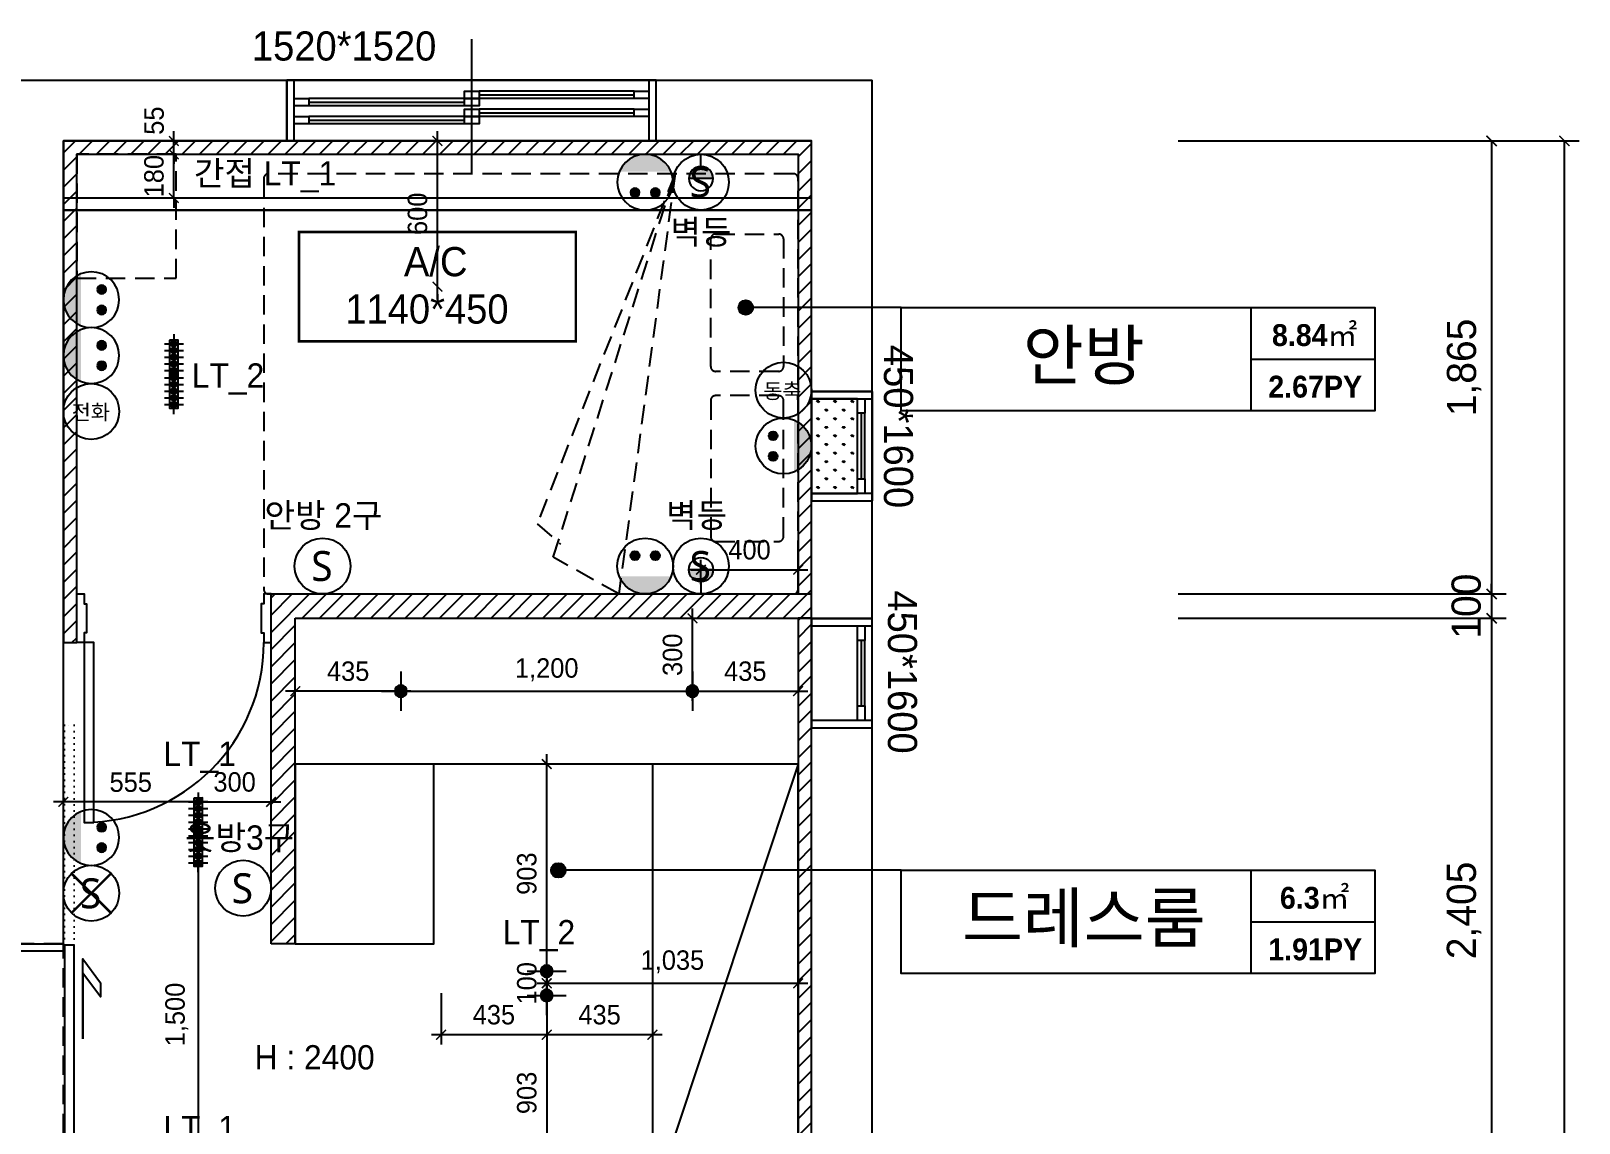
# Model space of a CAD drawing. Header units: inches. Extents: x 45519 to 207552, y -100391 to 47052.
# Drawn here: x 182705 to 189078, y 28313 to 32808 of the extents above; entities that cross this region are included whole.
import ezdxf
from ezdxf.enums import TextEntityAlignment as Align

# ---------------------------------------------------------------- set-up
doc = ezdxf.new("R2010")
doc.units = ezdxf.units.IN
doc.header["$LTSCALE"] = 100
doc.header["$MEASUREMENT"] = 0
doc.header["$PDSIZE"] = 700.071425
for name, pattern in [('DH-HID2', [1.2, 0.8, -0.4]), ('DOT', [0.25, 0, -0.25]), ('HID', [2.3, 1.5, -0.8]), ('HID2', [1, 0.5, -0.5])]:
    doc.linetypes.add(name, pattern=pattern)
for name, color, linetype in [('0-ELC TEXT', 7, 'Continuous'), ('03-TEXT', 3, 'Continuous'), ('03-WAL NEW', 3, 'Continuous'), ('07-DIM', 1, 'Continuous'), ('07-DIM WAL', 5, 'Continuous'), ('2-con', 2, 'Continuous'), ('3.기호.계단선', 30, 'Continuous'), ('4-win', 4, 'Continuous'), ('CEIL-DOOR', 6, 'Continuous'), ('CEIL-LIGHT', 7, 'Continuous'), ('CO-BATH', 6, 'Continuous'), ('CO-DO-FR', 7, 'Continuous'), ('CO-DOOR', 8, 'Continuous'), ('FU-FURM', 251, 'DH-HID2'), ('RC-LIGHT', 7, 'Continuous'), ('도면층4', 4, 'Continuous'), ('도면층5', 5, 'Continuous'), ('설비', 140, 'Continuous')]:
    doc.layers.add(name, color=color, linetype=linetype)
doc.styles.add('HY 울릉도 L', font='')
doc.styles.add('넥슨고딕', font='NEXONLv1GothicBold.ttf')
doc.styles.add('마감재', font='stylu.ttf')
doc.styles.add('코레일둥고', font='Korail_Round_Gothic_Medium.ttf')
doc.styles.get('HY 울릉도 L').set_extended_font_data('HY울릉도L')
doc.dimstyles.new('40', dxfattribs={"dimscale": 40, "dimtxt": 2, "dimasz": 1, "dimexe": 1, "dimexo": 1, "dimgap": 1, "dimtad": 1, "dimdec": 0, "dimrnd": 0.05, "dimdsep": 46, "dimlunit": 6, "dimtxsty": 'HY 울릉도 L', "dimblk": 'ARCHTICK', "dimcen": 2.5, "dimdle": 1, "dimclrd": 133, "dimclre": 133, "dimclrt": 30, "dimadec": 0, "dimazin": 0, "dimtfac": 1, "dimtdec": 0, "dimtix": 1, "dimtmove": 2, "dimatfit": 3, "dimldrblk": 'ARCHTICK', "dimfxl": 0, "dimlwd": -1, "dimlwe": -1, "dimarcsym": 0})
doc.dimstyles.new('벽치수 Copy of DIM-50', dxfattribs={"dimscale": 60, "dimtxt": 2, "dimasz": 0.7, "dimexe": 1, "dimexo": 1, "dimgap": 0.7, "dimtad": 1, "dimdec": 0, "dimzin": 1, "dimdsep": 46, "dimlunit": 6, "dimtxsty": '마감재', "dimblk": 'ARCHTICK', "dimcen": -0.09, "dimclrd": 1, "dimclre": 1, "dimclrt": 3, "dimadec": 0, "dimazin": 0, "dimtfac": 1, "dimtdec": 0, "dimtix": 1, "dimtmove": 2, "dimatfit": 0, "dimldrblk": 'ARCHTICK', "dimfxl": 0, "dimtolj": 1, "dimtzin": 0, "dimarcsym": 0})
pattern_1 = [(45, (69203.706, 3807.85), (-35.355339, 35.355339), [])]

# ---------------------------------------------------------------- blocks, each defined once
blk = doc.blocks.new('_ArchTick')
at = {"color": 0, "linetype": 'ByBlock', "const_width": 0.15}
blk.add_lwpolyline([(-0.5, -0.5), (0.5, 0.5)], dxfattribs=at)
blk = doc.blocks.new('*D159')
at = {"layer": '07-DIM', "color": 1, "lineweight": -2}
for p, q in [((187427.9, 32355.8), (189077.9, 32355.8)), ((189017.9, 23638.8), (189017.9, 32355.8)), ((187427.9, 23638.8), (189077.9, 23638.8))]:
    blk.add_line(p, q, dxfattribs=at)
at = {"layer": 'Defpoints', "color": 0}
for p in [(187367.9, 32355.8), (189017.9, 32355.8), (187367.9, 23638.8)]:
    blk.add_point(p, dxfattribs=at)
at = {"layer": '07-DIM', "color": 1, "lineweight": -2, "xscale": 42, "yscale": 42, "zscale": 42}
for p, rotation in [((189017.9, 32355.8), 90), ((189017.9, 23638.8), 270)]:
    blk.add_blockref('_ArchTick', p, dxfattribs=dict(at, rotation=rotation))
at = {"layer": '07-DIM', "color": 3, "insert": (188905.1, 27997.3), "char_height": 120, "attachment_point": 5, "rotation": 90, "style": '마감재'}
blk.add_mtext('\\A1;8,717', dxfattribs=at)
blk = doc.blocks.new('*D160')
at = {"layer": '07-DIM', "color": 1, "lineweight": -2}
for p, q in [((187427.9, 30390.8), (188777.9, 30390.8)), ((188717.9, 30390.8), (188717.9, 27985.8)), ((187427.9, 27985.8), (188777.9, 27985.8))]:
    blk.add_line(p, q, dxfattribs=at)
at = {"layer": 'Defpoints', "color": 0}
for p in [(187367.9, 30390.8), (187367.9, 27985.8), (188717.9, 27985.8)]:
    blk.add_point(p, dxfattribs=at)
at = {"layer": '07-DIM', "color": 1, "lineweight": -2, "xscale": 42, "yscale": 42, "zscale": 42}
for p, rotation in [((188717.9, 30390.8), 90), ((188717.9, 27985.8), 270)]:
    blk.add_blockref('_ArchTick', p, dxfattribs=dict(at, rotation=rotation))
at = {"layer": '07-DIM', "color": 3, "insert": (188604.7, 29188.3), "char_height": 120, "attachment_point": 5, "rotation": 90, "style": '마감재'}
blk.add_mtext('\\A1;2,405', dxfattribs=at)
blk = doc.blocks.new('*D171')
at = {"layer": '07-DIM', "color": 1, "lineweight": -2}
for p, q in [((187427.9, 32355.8), (188777.9, 32355.8)), ((188717.9, 32355.8), (188717.9, 30490.8)), ((187427.9, 30490.8), (188777.9, 30490.8))]:
    blk.add_line(p, q, dxfattribs=at)
at = {"layer": 'Defpoints', "color": 0}
for p in [(187367.9, 32355.8), (187367.9, 30490.8), (188717.9, 30490.8)]:
    blk.add_point(p, dxfattribs=at)
at = {"layer": '07-DIM', "color": 1, "lineweight": -2, "xscale": 42, "yscale": 42, "zscale": 42}
for p, rotation in [((188717.9, 32355.8), 90), ((188717.9, 30490.8), 270)]:
    blk.add_blockref('_ArchTick', p, dxfattribs=dict(at, rotation=rotation))
at = {"layer": '07-DIM', "color": 3, "insert": (188605.1, 31423.3), "char_height": 120, "attachment_point": 5, "rotation": 90, "style": '마감재'}
blk.add_mtext('\\A1;1,865', dxfattribs=at)
blk = doc.blocks.new('*D172')
at = {"layer": '07-DIM', "color": 1, "lineweight": -2}
for p, q in [((188717.9, 30490.8), (188717.9, 30532.8)), ((187427.9, 30490.8), (188777.9, 30490.8)), ((188717.9, 30490.8), (188717.9, 30390.8)), ((187427.9, 30390.8), (188777.9, 30390.8)), ((188717.9, 30390.8), (188717.9, 30348.8))]:
    blk.add_line(p, q, dxfattribs=at)
at = {"layer": 'Defpoints', "color": 0}
for p in [(187367.9, 30490.8), (187367.9, 30390.8), (188717.9, 30390.8)]:
    blk.add_point(p, dxfattribs=at)
at = {"layer": '07-DIM', "color": 1, "lineweight": -2, "xscale": 42, "yscale": 42, "zscale": 42}
for p, rotation in [((188717.9, 30490.8), 270), ((188717.9, 30390.8), 90)]:
    blk.add_blockref('_ArchTick', p, dxfattribs=dict(at, rotation=rotation))
at = {"layer": '07-DIM', "color": 3, "insert": (188613.8, 30440.8), "char_height": 120, "attachment_point": 5, "rotation": 90, "style": '마감재'}
blk.add_mtext('\\A1;100', dxfattribs=at)
blk = doc.blocks.new('*D176')
at = {"layer": '07-DIM WAL', "color": 133}
blk.add_line((184377.9, 31715.8), (184377.9, 32395.8), dxfattribs=at)
at = {"layer": 'Defpoints', "color": 0}
for p in [(184377.9, 32355.8), (184377.9, 32355.8), (184377.9, 31755.8)]:
    blk.add_point(p, dxfattribs=at)
at = {"layer": '07-DIM WAL', "color": 133, "xscale": 40, "yscale": 40, "zscale": 40}
for p, rotation in [((184377.9, 32355.8), 90), ((184377.9, 31755.8), 270)]:
    blk.add_blockref('_ArchTick', p, dxfattribs=dict(at, rotation=rotation))
at = {"layer": '07-DIM WAL', "color": 30, "insert": (184296.2, 32055.8), "char_height": 80, "attachment_point": 5, "rotation": 90, "style": 'HY 울릉도 L'}
blk.add_mtext('600', dxfattribs=at)
blk = doc.blocks.new('1')
at = {"linetype": 'Continuous'}
h = blk.add_hatch(color=4, dxfattribs=at)
h.dxf.hatch_style = 1
edge = h.paths.add_edge_path()
edge.add_arc((11539653, -14273504), 37.5, 0, 360)
at = {"color": 1, "linetype": 'Continuous'}
for p, q in [((11539653, -14273637), (11539653, -14273370)), ((11539520, -14273504), (11539787, -14273504))]:
    blk.add_line(p, q, dxfattribs=at)
at = {"color": 4, "linetype": 'Continuous'}
for radius in [41.5, 37.5]:
    blk.add_circle((11539653, -14273504), radius, dxfattribs=at)
blk = doc.blocks.new("5RN'")
at = {"layer": 'RC-LIGHT'}
blk.add_lwpolyline([(188137.5, 27400.3), (188277.5, 27400.3), (188277.5, 27435.3), (188137.5, 27435.3)], close=True, dxfattribs=at)
at = {"layer": 'RC-LIGHT', "yscale": 0.2948704765105351, "zscale": 0.2948704765105351}
for p, xscale in [((-3214550.6, 4236252.7), 0.2948704765105351), ((-3214523.1, 4236252.7), 0.2948704765105351), ((3590910.6, 4236252.7), -0.2948704765105351), ((3590938.1, 4236252.7), -0.2948704765105351), ((3590965.5, 4236252.7), -0.2948704765105351)]:
    blk.add_blockref('1', p, dxfattribs=dict(at, xscale=xscale))
blk = doc.blocks.new('BRACKET')
at = {"layer": 'CEIL-LIGHT'}
blk.add_hatch(color=256, dxfattribs=at).paths.add_polyline_path([(-200, -100, 0.414214), (-100, 0, 0.414214), (-200, 100)])
for p, q in [((-200, 100), (-200, -100)), ((-100, 0), (0, 0)), ((0, -100), (0, 100))]:
    blk.add_line(p, q, dxfattribs=at)
blk.add_circle((-200, 0), 100, dxfattribs=at)
blk = doc.blocks.new('A$C0A436DC7')
at = {"layer": 'CEIL-DOOR', "xscale": -1, "rotation": 180}
blk.add_blockref('BRACKET', (300, 100), dxfattribs=at)
blk = doc.blocks.new('*D199')
at = {"layer": '07-DIM WAL', "color": 133}
for p, q in [((183392.9, 29549.8), (183392.9, 27969.8)), ((183432.9, 29509.8), (183432.9, 29509.8)), ((183432.9, 28009.8), (183432.9, 28009.8))]:
    blk.add_line(p, q, dxfattribs=at)
at = {"layer": 'Defpoints', "color": 0}
for p in [(183392.9, 29509.8), (183392.9, 28009.8), (183392.9, 28009.8)]:
    blk.add_point(p, dxfattribs=at)
at = {"layer": '07-DIM WAL', "color": 133, "xscale": 40, "yscale": 40, "zscale": 40}
for p, rotation in [((183392.9, 29509.8), 90), ((183392.9, 28009.8), 270)]:
    blk.add_blockref('_ArchTick', p, dxfattribs=dict(at, rotation=rotation))
at = {"layer": '07-DIM WAL', "color": 30, "insert": (183305, 28759.8), "char_height": 80, "attachment_point": 5, "rotation": 90, "style": 'HY 울릉도 L'}
blk.add_mtext('1,500', dxfattribs=at)
blk = doc.blocks.new('*D200')
at = {"layer": '07-DIM WAL', "color": 133}
for p, q in [((183292.9, 32300.8), (183292.9, 32340.8)), ((183292.9, 32120.8), (183292.9, 32300.8)), ((183332.9, 32300.8), (183332.9, 32300.8)), ((183292.9, 32120.8), (183292.9, 32080.8)), ((183332.9, 32120.8), (183332.9, 32120.8))]:
    blk.add_line(p, q, dxfattribs=at)
at = {"layer": 'Defpoints', "color": 0}
for p in [(183292.9, 32300.8), (183292.9, 32300.8), (183292.9, 32120.8)]:
    blk.add_point(p, dxfattribs=at)
at = {"layer": '07-DIM WAL', "color": 133, "xscale": 40, "yscale": 40, "zscale": 40}
for p, rotation in [((183292.9, 32300.8), 270), ((183292.9, 32120.8), 90)]:
    blk.add_blockref('_ArchTick', p, dxfattribs=dict(at, rotation=rotation))
at = {"layer": '07-DIM WAL', "color": 30, "insert": (183211.2, 32210.8), "char_height": 80, "attachment_point": 5, "rotation": 90, "style": 'HY 울릉도 L'}
blk.add_mtext('180', dxfattribs=at)
blk = doc.blocks.new('*D201')
at = {"layer": '07-DIM WAL', "color": 133}
for p, q in [((183292.9, 32355.8), (183292.9, 32395.8)), ((183257.9, 32355.8), (183252.9, 32355.8)), ((183292.9, 32300.8), (183292.9, 32355.8)), ((183292.9, 32300.8), (183292.9, 32260.8)), ((183332.9, 32300.8), (183332.9, 32300.8))]:
    blk.add_line(p, q, dxfattribs=at)
at = {"layer": 'Defpoints', "color": 0}
for p in [(183292.9, 32355.8), (183297.9, 32355.8), (183292.9, 32300.8)]:
    blk.add_point(p, dxfattribs=at)
at = {"layer": '07-DIM WAL', "color": 133, "xscale": 40, "yscale": 40, "zscale": 40}
for p, rotation in [((183292.9, 32355.8), 270), ((183292.9, 32300.8), 90)]:
    blk.add_blockref('_ArchTick', p, dxfattribs=dict(at, rotation=rotation))
at = {"layer": '07-DIM WAL', "color": 30, "insert": (183212, 32439.2), "char_height": 80, "attachment_point": 5, "rotation": 90, "style": 'HY 울릉도 L'}
blk.add_mtext('55', dxfattribs=at)
blk = doc.blocks.new('*D202')
at = {"layer": '07-DIM WAL', "color": 133}
blk.add_line((184187.9, 30090.8), (185467.9, 30090.8), dxfattribs=at)
at = {"layer": 'Defpoints', "color": 0}
for p in [(184227.9, 30090.8), (185427.9, 30090.8), (185427.9, 30090.8)]:
    blk.add_point(p, dxfattribs=at)
at = {"layer": '07-DIM WAL', "color": 133, "xscale": 40, "yscale": 40, "zscale": 40, "rotation": 180}
blk.add_blockref('_ArchTick', (184227.9, 30090.8), dxfattribs=at)
at = {"layer": '07-DIM WAL', "color": 133, "xscale": 40, "yscale": 40, "zscale": 40}
blk.add_blockref('_ArchTick', (185427.9, 30090.8), dxfattribs=at)
at = {"layer": '07-DIM WAL', "color": 30, "insert": (184827.9, 30178.8), "char_height": 80, "attachment_point": 5, "style": 'HY 울릉도 L'}
blk.add_mtext('1,200', dxfattribs=at)
blk = doc.blocks.new('*D203')
at = {"layer": '07-DIM WAL', "color": 133}
for p, q in [((185387.9, 30090.8), (185902.9, 30090.8)), ((185427.9, 30130.8), (185427.9, 30130.8)), ((185862.9, 30130.8), (185862.9, 30130.8))]:
    blk.add_line(p, q, dxfattribs=at)
at = {"layer": 'Defpoints', "color": 0}
for p in [(185427.9, 30090.8), (185862.9, 30090.8), (185862.9, 30090.8)]:
    blk.add_point(p, dxfattribs=at)
at = {"layer": '07-DIM WAL', "color": 133, "xscale": 40, "yscale": 40, "zscale": 40, "rotation": 180}
blk.add_blockref('_ArchTick', (185427.9, 30090.8), dxfattribs=at)
at = {"layer": '07-DIM WAL', "color": 133, "xscale": 40, "yscale": 40, "zscale": 40}
blk.add_blockref('_ArchTick', (185862.9, 30090.8), dxfattribs=at)
at = {"layer": '07-DIM WAL', "color": 30, "insert": (185645.4, 30172.6), "char_height": 80, "attachment_point": 5, "style": 'HY 울릉도 L'}
blk.add_mtext('435', dxfattribs=at)
blk = doc.blocks.new('*D204')
at = {"layer": '07-DIM WAL', "color": 133}
for p, q in [((185427.9, 30050.8), (185427.9, 30430.8)), ((185467.9, 30390.8), (185467.9, 30390.8)), ((185467.9, 30090.8), (185467.9, 30090.8))]:
    blk.add_line(p, q, dxfattribs=at)
at = {"layer": 'Defpoints', "color": 0}
for p in [(185427.9, 30390.8), (185427.9, 30390.8), (185427.9, 30090.8)]:
    blk.add_point(p, dxfattribs=at)
at = {"layer": '07-DIM WAL', "color": 133, "xscale": 40, "yscale": 40, "zscale": 40}
for p, rotation in [((185427.9, 30390.8), 90), ((185427.9, 30090.8), 270)]:
    blk.add_blockref('_ArchTick', p, dxfattribs=dict(at, rotation=rotation))
at = {"layer": '07-DIM WAL', "color": 30, "insert": (185346.1, 30240.8), "char_height": 80, "attachment_point": 5, "rotation": 90, "style": 'HY 울릉도 L'}
blk.add_mtext('300', dxfattribs=at)
blk = doc.blocks.new('*D205')
at = {"layer": '07-DIM WAL', "color": 133}
blk.add_line((184267.9, 30090.8), (183752.9, 30090.8), dxfattribs=at)
at = {"layer": 'Defpoints', "color": 0}
for p in [(183792.9, 30090.8), (183792.9, 30090.8), (184227.9, 30090.8)]:
    blk.add_point(p, dxfattribs=at)
at = {"layer": '07-DIM WAL', "color": 133, "xscale": 40, "yscale": 40, "zscale": 40, "rotation": 180}
blk.add_blockref('_ArchTick', (183792.9, 30090.8), dxfattribs=at)
at = {"layer": '07-DIM WAL', "color": 133, "xscale": 40, "yscale": 40, "zscale": 40}
blk.add_blockref('_ArchTick', (184227.9, 30090.8), dxfattribs=at)
at = {"layer": '07-DIM WAL', "color": 30, "insert": (184010.4, 30172.6), "char_height": 80, "attachment_point": 5, "style": 'HY 울릉도 L'}
blk.add_mtext('435', dxfattribs=at)
blk = doc.blocks.new('*D206')
at = {"layer": '07-DIM WAL', "color": 133}
for p, q in [((184787.9, 28938.3), (184787.9, 28938.3)), ((184827.9, 28938.3), (184827.9, 28978.3)), ((184827.9, 28938.3), (184827.9, 28838.3)), ((184787.9, 28838.3), (184787.9, 28838.3)), ((184827.9, 28838.3), (184827.9, 28798.3))]:
    blk.add_line(p, q, dxfattribs=at)
at = {"layer": 'Defpoints', "color": 0}
for p in [(184827.9, 28938.3), (184827.9, 28838.3), (184827.9, 28838.3)]:
    blk.add_point(p, dxfattribs=at)
at = {"layer": '07-DIM WAL', "color": 133, "xscale": 40, "yscale": 40, "zscale": 40}
for p, rotation in [((184827.9, 28938.3), 270), ((184827.9, 28838.3), 90)]:
    blk.add_blockref('_ArchTick', p, dxfattribs=dict(at, rotation=rotation))
at = {"layer": '07-DIM WAL', "color": 30, "insert": (184746.2, 28888.3), "char_height": 80, "attachment_point": 5, "rotation": 90, "style": 'HY 울릉도 L'}
blk.add_mtext('100', dxfattribs=at)
blk = doc.blocks.new('*D207')
at = {"layer": '07-DIM WAL', "color": 133}
for p, q in [((184787.9, 28888.3), (185902.9, 28888.3)), ((184827.9, 28928.3), (184827.9, 28928.3))]:
    blk.add_line(p, q, dxfattribs=at)
at = {"layer": 'Defpoints', "color": 0}
for p in [(184827.9, 28888.3), (185862.9, 28888.3), (185862.9, 28888.3)]:
    blk.add_point(p, dxfattribs=at)
at = {"layer": '07-DIM WAL', "color": 133, "xscale": 40, "yscale": 40, "zscale": 40, "rotation": 180}
blk.add_blockref('_ArchTick', (184827.9, 28888.3), dxfattribs=at)
at = {"layer": '07-DIM WAL', "color": 133, "xscale": 40, "yscale": 40, "zscale": 40}
blk.add_blockref('_ArchTick', (185862.9, 28888.3), dxfattribs=at)
at = {"layer": '07-DIM WAL', "color": 30, "insert": (185345.4, 28976.3), "char_height": 80, "attachment_point": 5, "style": 'HY 울릉도 L'}
blk.add_mtext('1,035', dxfattribs=at)
blk = doc.blocks.new('*D208')
at = {"layer": '07-DIM WAL', "color": 133}
for p, q in [((184827.9, 28848.3), (184827.9, 28636.7)), ((185262.9, 28848.3), (185262.9, 28636.7)), ((185302.9, 28676.7), (184787.9, 28676.7))]:
    blk.add_line(p, q, dxfattribs=at)
at = {"layer": 'Defpoints', "color": 0}
for p in [(184827.9, 28888.3), (185262.9, 28888.3), (184827.9, 28676.7)]:
    blk.add_point(p, dxfattribs=at)
at = {"layer": '07-DIM WAL', "color": 133, "xscale": 40, "yscale": 40, "zscale": 40, "rotation": 180}
blk.add_blockref('_ArchTick', (184827.9, 28676.7), dxfattribs=at)
at = {"layer": '07-DIM WAL', "color": 133, "xscale": 40, "yscale": 40, "zscale": 40}
blk.add_blockref('_ArchTick', (185262.9, 28676.7), dxfattribs=at)
at = {"layer": '07-DIM WAL', "color": 30, "insert": (185045.4, 28758.5), "char_height": 80, "attachment_point": 5, "style": 'HY 울릉도 L'}
blk.add_mtext('435', dxfattribs=at)
blk = doc.blocks.new('*D209')
at = {"layer": '07-DIM WAL', "color": 133}
for p, q in [((184827.9, 28928.3), (184827.9, 27945.8)), ((184867.9, 28888.3), (184867.9, 28888.3)), ((184867.9, 27985.8), (184867.9, 27985.8))]:
    blk.add_line(p, q, dxfattribs=at)
at = {"layer": 'Defpoints', "color": 0}
for p in [(184827.9, 28888.3), (184827.9, 27985.8), (184827.9, 27985.8)]:
    blk.add_point(p, dxfattribs=at)
at = {"layer": '07-DIM WAL', "color": 133, "xscale": 40, "yscale": 40, "zscale": 40}
for p, rotation in [((184827.9, 28888.3), 90), ((184827.9, 27985.8), 270)]:
    blk.add_blockref('_ArchTick', p, dxfattribs=dict(at, rotation=rotation))
at = {"layer": '07-DIM WAL', "color": 30, "insert": (184746.1, 28437.1), "char_height": 80, "attachment_point": 5, "rotation": 90, "style": 'HY 울릉도 L'}
blk.add_mtext('903', dxfattribs=at)
blk = doc.blocks.new('*D210')
at = {"layer": '07-DIM WAL', "color": 133}
for p, q in [((184827.9, 28848.3), (184827.9, 29830.8)), ((184867.9, 29790.8), (184867.9, 29790.8)), ((184867.9, 28888.3), (184867.9, 28888.3))]:
    blk.add_line(p, q, dxfattribs=at)
at = {"layer": 'Defpoints', "color": 0}
for p in [(184827.9, 29790.8), (184827.9, 29790.8), (184827.9, 28888.3)]:
    blk.add_point(p, dxfattribs=at)
at = {"layer": '07-DIM WAL', "color": 133, "xscale": 40, "yscale": 40, "zscale": 40}
for p, rotation in [((184827.9, 29790.8), 90), ((184827.9, 28888.3), 270)]:
    blk.add_blockref('_ArchTick', p, dxfattribs=dict(at, rotation=rotation))
at = {"layer": '07-DIM WAL', "color": 30, "insert": (184746.1, 29339.6), "char_height": 80, "attachment_point": 5, "rotation": 90, "style": 'HY 울릉도 L'}
blk.add_mtext('903', dxfattribs=at)
blk = doc.blocks.new('*D211')
at = {"layer": '07-DIM WAL', "color": 133}
for p, q in [((184392.9, 28848.3), (184392.9, 28636.7)), ((184827.9, 28848.3), (184827.9, 28636.7)), ((184867.9, 28676.7), (184352.9, 28676.7))]:
    blk.add_line(p, q, dxfattribs=at)
at = {"layer": 'Defpoints', "color": 0}
for p in [(184392.9, 28888.3), (184827.9, 28888.3), (184392.9, 28676.7)]:
    blk.add_point(p, dxfattribs=at)
at = {"layer": '07-DIM WAL', "color": 133, "xscale": 40, "yscale": 40, "zscale": 40, "rotation": 180}
blk.add_blockref('_ArchTick', (184392.9, 28676.7), dxfattribs=at)
at = {"layer": '07-DIM WAL', "color": 133, "xscale": 40, "yscale": 40, "zscale": 40}
blk.add_blockref('_ArchTick', (184827.9, 28676.7), dxfattribs=at)
at = {"layer": '07-DIM WAL', "color": 30, "insert": (184610.4, 28758.5), "char_height": 80, "attachment_point": 5, "style": 'HY 울릉도 L'}
blk.add_mtext('435', dxfattribs=at)
blk = doc.blocks.new('vudauseh2')
at = {"layer": '2-con'}
for p, q in [((181987.9, 14785.8), (183157.9, 14785.8)), ((183157.9, 14535.8), (183157.9, 14785.8)), ((184677.9, 14535.8), (184677.9, 14785.8)), ((184677.9, 14785.8), (185567.9, 14785.8)), ((185567.9, 13504.8), (185567.9, 14785.8)), ((182237.9, 11230.8), (182237.9, 14535.8)), ((182237.9, 14535.8), (183157.9, 14535.8)), ((184677.9, 14535.8), (185317.9, 14535.8)), ((185317.9, 13504.8), (185317.9, 14535.8)), ((185317.9, 13504.8), (185567.9, 13504.8)), ((185317.9, 9408.8), (185317.9, 13473.8)), ((185567.9, 9158.8), (185567.9, 13473.8)), ((185317.9, 12569.8), (185317.9, 13054.8)), ((185317.9, 13054.8), (185567.9, 13054.8)), ((185567.9, 12569.8), (185567.9, 13054.8)), ((185317.9, 12569.8), (185567.9, 12569.8)), ((185317.9, 12119.8), (185567.9, 12119.8)), ((181987.9, 11230.8), (182237.9, 11230.8))]:
    blk.add_line(p, q, dxfattribs=at)
at = {"layer": '4-win'}
for points in [[(183157.9, 14785.8), (183157.9, 14535.8), (184677.9, 14535.8), (184677.9, 14785.8)], [(183157.9, 14785.8), (183157.9, 14535.8), (183187.9, 14535.8), (183187.9, 14785.8)], [(184647.9, 14785.8), (184647.9, 14535.8), (184677.9, 14535.8), (184677.9, 14785.8)], [(185567.9, 13504.8), (185317.9, 13504.8), (185317.9, 13054.8), (185567.9, 13054.8)], [(185567.9, 13504.8), (185317.9, 13504.8), (185317.9, 13474.8), (185567.9, 13474.8)], [(185567.9, 13084.8), (185317.9, 13084.8), (185317.9, 13054.8), (185567.9, 13054.8)], [(185567.9, 12569.8), (185317.9, 12569.8), (185317.9, 12119.8), (185567.9, 12119.8)], [(185567.9, 12569.8), (185317.9, 12569.8), (185317.9, 12539.8), (185567.9, 12539.8)], [(185567.9, 12149.8), (185317.9, 12149.8), (185317.9, 12119.8), (185567.9, 12119.8)]]:
    blk.add_lwpolyline(points, close=True, dxfattribs=at)
at = {"layer": '도면층4'}
for p, q in [((183917.9, 14955), (183917.9, 14405)), ((183157.9, 14785.8), (184677.9, 14785.8)), ((183949.2, 14725), (184587.9, 14725)), ((183247.9, 14695), (183889.2, 14695)), ((183247.9, 14621.2), (183889.2, 14621.2)), ((183949.2, 14651.2), (184587.9, 14651.2)), ((185567.9, 13504.8), (185567.9, 13054.8)), ((185522.9, 13414.8), (185522.9, 13144.8)), ((185522.9, 12479.8), (185522.9, 12209.8))]:
    blk.add_line(p, q, dxfattribs=at)
for points in [[(183889.2, 14710), (183889.2, 14740), (183949.2, 14740), (183949.2, 14710)], [(184587.9, 14710), (184587.9, 14740), (184647.9, 14740), (184647.9, 14710)], [(183187.9, 14680), (183187.9, 14710), (183247.9, 14710), (183247.9, 14680)], [(183889.2, 14680), (183889.2, 14710), (183949.2, 14710), (183949.2, 14680)], [(183889.2, 14636.2), (183889.2, 14666.2), (183949.2, 14666.2), (183949.2, 14636.2)], [(184587.9, 14636.2), (184587.9, 14666.2), (184647.9, 14666.2), (184647.9, 14636.2)], [(183187.9, 14606.2), (183187.9, 14636.2), (183247.9, 14636.2), (183247.9, 14606.2)], [(183889.2, 14606.2), (183889.2, 14636.2), (183949.2, 14636.2), (183949.2, 14606.2)], [(185507.9, 13474.8), (185537.9, 13474.8), (185537.9, 13414.8), (185507.9, 13414.8)], [(185507.9, 13144.8), (185537.9, 13144.8), (185537.9, 13084.8), (185507.9, 13084.8)], [(185507.9, 12539.8), (185537.9, 12539.8), (185537.9, 12479.8), (185507.9, 12479.8)], [(185507.9, 12209.8), (185537.9, 12209.8), (185537.9, 12149.8), (185507.9, 12149.8)]]:
    blk.add_lwpolyline(points, close=True, dxfattribs=at)
at = {"layer": '도면층5'}
for p, q in [((184587.9, 14740), (183949.2, 14740)), ((183889.2, 14710), (183247.9, 14710)), ((183889.2, 14680), (183247.9, 14680)), ((184587.9, 14710), (183949.2, 14710)), ((184587.9, 14666.2), (183949.2, 14666.2)), ((183889.2, 14636.2), (183247.9, 14636.2)), ((183889.2, 14606.2), (183247.9, 14606.2)), ((184587.9, 14636.2), (183949.2, 14636.2)), ((185507.9, 13144.8), (185507.9, 13414.8)), ((185537.9, 13144.8), (185537.9, 13414.8)), ((185507.9, 12209.8), (185507.9, 12479.8)), ((185537.9, 12209.8), (185537.9, 12479.8))]:
    blk.add_line(p, q, dxfattribs=at)
at = {"layer": '도면층4', "style": '코레일둥고'}
blk.add_text('1520*1520', height=120, dxfattribs=at).set_placement((183014.1, 14866.6))
for p in [(185616.3, 13696.3), (185632.6, 12685.7)]:
    blk.add_text('450*1600', height=120, rotation=270, dxfattribs=at).set_placement(p)
blk = doc.blocks.new('D-002')
at = {"layer": 'CO-DO-FR'}
for points in [[(0, 200), (0, 0), (30, 0), (30, 40), (40, 40), (40, 160), (30, 160), (30, 200), (0, 200)], [(800, 200), (800, 0), (770, 0), (770, 40), (760, 40), (760, 160), (770, 160), (770, 200), (800, 200)]]:
    blk.add_lwpolyline(points, close=True, dxfattribs=at)
at = {"layer": 'CO-DOOR'}
blk.add_lwpolyline([(730, 940), (730, 200), (770, 200), (770, 940)], close=True, dxfattribs=at)
blk.add_arc((770, 200), 740, 90, 180, dxfattribs=at)
blk = doc.blocks.new('CJSWJDEH')
at = {"layer": '03-WAL NEW'}
h = blk.add_hatch(dxfattribs=at)
h.set_pattern_fill('_USER', color=256, scale=50, angle=45, pattern_type=0)
h.set_pattern_definition(pattern_1)
h.paths.add_polyline_path([(210969.9, 34298.7), (210914.9, 34298.7), (208744.9, 34298.7), (208744.9, 32858.7), (208844.9, 32858.7), (208844.9, 34198.7), (210914.9, 34198.7), (210969.9, 34198.7)])
at = {"layer": '3.기호.계단선'}
h = blk.add_hatch(dxfattribs=at)
h.set_pattern_fill('_USER', color=8, scale=50, angle=45, pattern_type=0)
h.set_pattern_definition(pattern_1)
h.paths.add_polyline_path([(210969.9, 34298.7), (210969.9, 36163.7), (207889.9, 36163.7), (207889.9, 34098.7), (207944.9, 34098.7), (207944.9, 36108.7), (210914.9, 36108.7), (210914.9, 34298.7)])
h = blk.add_hatch(dxfattribs=at)
h.set_pattern_fill('_USER', color=8, scale=50, angle=45, pattern_type=0)
h.set_pattern_definition(pattern_1)
h.paths.add_polyline_path([(210969.9, 34198.7), (210914.9, 34198.7), (210914.9, 31091.7), (209394.9, 31091.7), (209394.9, 31036.7), (210969.9, 31036.7)])
at = {"layer": 'CO-BATH'}
h = blk.add_hatch(dxfattribs=at)
h.set_pattern_fill('GRASS', color=8, scale=50)
h.set_pattern_definition([(90, (50851.974, 3807.852), (-35.355339, 35.355339), [9.375, -61.335678]), (45, (50851.974, 3807.85), (-35.355339, 35.355339), [9.375, -40.625]), (135, (50851.974, 3807.85), (-35.355339, -35.355339), [9.375, -40.625])])
h.paths.add_polyline_path([(211159.9, 35102.7), (210969.9, 35102.7), (210969.9, 34712.7), (211159.9, 34712.7)])
at = {"layer": '03-WAL NEW'}
for p, q in [((208744.9, 34298.7), (210969.9, 34298.7)), ((208744.9, 32858.7), (208744.9, 34298.7)), ((208844.9, 34198.7), (210969.9, 34198.7)), ((208844.9, 32858.7), (208844.9, 34198.7)), ((208844.9, 32858.7), (208744.9, 32858.7))]:
    blk.add_line(p, q, dxfattribs=at)
at = {"layer": '3.기호.계단선', "color": 8}
for points in [[(210969.9, 34298.7), (210969.9, 36163.7), (207889.9, 36163.7), (207889.9, 34098.7), (207944.9, 34098.7), (207944.9, 36108.7), (210914.9, 36108.7), (210914.9, 34298.7), (210969.9, 34298.7)], [(210969.9, 34198.7), (210914.9, 34198.7), (210914.9, 31091.7), (209394.9, 31091.7), (209394.9, 31036.7), (210969.9, 31036.7), (210969.9, 34198.7)]]:
    blk.add_lwpolyline(points, dxfattribs=at)
at = {"layer": 'CO-BATH', "color": 8}
blk.add_line((210914.9, 33598.7), (210314.9, 31793.7), dxfattribs=at)
for points in [[(211159.9, 35102.7), (210969.9, 35102.7), (210969.9, 34712.7), (211159.9, 34712.7)], [(210314.9, 31793.7), (210914.9, 31793.7), (210914.9, 33598.7), (210314.9, 33598.7)]]:
    blk.add_lwpolyline(points, close=True, dxfattribs=at)
for points in [[(208844.9, 34198.7), (210914.9, 34198.7), (210914.9, 33598.7), (208844.9, 33598.7), (208844.9, 34198.7)], [(208844.9, 32858.7), (209414.9, 32858.7), (209414.9, 33598.7), (208844.9, 33598.7), (208844.9, 32858.7)]]:
    blk.add_lwpolyline(points, dxfattribs=at)
at = {"layer": 'CO-DO-FR', "color": 8}
blk.add_lwpolyline([(207639.9, 32828.7), (207639.9, 32858.7), (207889.9, 32858.7), (207889.9, 32828.7)], close=True, dxfattribs=at)
at = {"layer": 'CO-DOOR', "color": 8, "linetype": 'DOT'}
blk.add_lwpolyline([(207894.9, 33758.7), (207894.9, 32853.7), (207934.9, 32853.7), (207934.9, 33758.7)], close=True, dxfattribs=at)
at = {"layer": 'CO-DOOR', "color": 8, "linetype": 'DH-HID2'}
blk.add_lwpolyline([(207639.9, 31958.7), (207889.9, 31958.7), (207889.9, 32858.7), (207639.9, 32858.7), (207639.9, 31958.7), (207639.9, 31958.7)], dxfattribs=at)
at = {"layer": 'CO-DOOR', "color": 8}
for points in [[(207934.9, 31963.7), (207934.9, 32853.7), (207894.9, 32853.7), (207894.9, 31963.7)], [(207970.5, 32467.6), (207970.5, 32796.8), (208042.8, 32698.2), (208042.8, 32639.8), (207970.5, 32738.4), (207970.5, 32467.6)]]:
    blk.add_lwpolyline(points, close=True, dxfattribs=at)
at = {"layer": 'FU-FURM', "color": 8}
for p, q in [((210408.4, 36028.7), (209840.9, 34587.7)), ((209906.9, 34449.7), (210408.4, 36028.7)), ((210408.4, 36028.7), (210176.9, 34298.7)), ((209840.9, 34587.7), (209936.9, 34503.7)), ((210176.9, 34298.7), (209906.9, 34449.7))]:
    blk.add_line(p, q, dxfattribs=at)
blk.add_lwpolyline([(207944.9, 36108.7), (207944.9, 35598.7), (208354.9, 35598.7), (208354.9, 36108.7)], close=True, dxfattribs=at)
for points in [[(208714.9, 36008.7), (208714.9, 34318.7, 0.414214), (208734.9, 34298.7), (210894.9, 34298.7, 0.414214), (210914.9, 34318.7), (210914.9, 36008.7, 0.414214), (210894.9, 36028.7), (208734.9, 36028.7, 0.414214)], [(210554.9, 35235.1), (210554.9, 35760.1, -0.414214), (210574.9, 35780.1), (210834.9, 35780.1, -0.414214), (210854.9, 35760.1), (210854.9, 35235.1, -0.414214), (210834.9, 35215.1), (210574.9, 35215.1, -0.414214)], [(210554.9, 35095.1), (210554.9, 34535.1, 0.414214), (210574.9, 34515.1), (210834.9, 34515.1, 0.414214), (210854.9, 34535.1), (210854.9, 35095.1, 0.414214), (210834.9, 35115.1), (210574.9, 35115.1, 0.414214)]]:
    blk.add_lwpolyline(points, format="xyb", close=True, dxfattribs=at)
blk.add_blockref('vudauseh2', (25652, 21627.9))
at = {"layer": 'CO-DOOR', "color": 8, "rotation": 180}
blk.add_blockref('D-002', (208744.9, 34298.7), dxfattribs=at)
blk = doc.blocks.new('SW')
at = {"layer": '설비', "color": 140}
blk.add_circle((11533254, -14277699), 184, dxfattribs=at)
at = {"layer": '설비', "color": 140, "insert": (11533320, -14277601), "char_height": 197.14, "attachment_point": 3, "style": '코레일둥고'}
blk.add_mtext_dynamic_manual_height_columns('{\\fMalgun Gothic|b0|i0|c129|p50;S}', width=314.33, gutter_width=2.19, heights=[0], dxfattribs=at)
blk = doc.blocks.new('egoo')
at = {"layer": '설비'}
h = blk.add_hatch(color=140, dxfattribs=at)
edge = h.paths.add_edge_path()
edge.add_arc((1015645.3, 443433.7), 22.3, 0, 360)
h = blk.add_hatch(color=140, dxfattribs=at)
edge = h.paths.add_edge_path()
edge.add_arc((1015747.7, 443433.7), 22.3, 0, 360)
h = blk.add_hatch(color=140, dxfattribs=at)
edge = h.paths.add_edge_path()
edge.add_line((1015826.3, 443329.1), (1015566.6, 443329.1))
edge.add_ellipse((1015696.5, 443381.5), major_axis=(99, 99), ratio=1, start_angle=156.95778, end_angle=293.04222)
at = {"layer": '설비', "color": 140}
for centre, radius in [((1015696.5, 443381.5), 140), ((1015645.3, 443433.7), 22.3), ((1015747.7, 443433.7), 22.3)]:
    blk.add_circle(centre, radius, dxfattribs=at)
blk = doc.blocks.new('*D271')
at = {"layer": '07-DIM WAL', "color": 133}
for p, q in [((185462.9, 30530.8), (185462.9, 30630.8)), ((185862.9, 30530.8), (185862.9, 30630.8)), ((185422.9, 30590.8), (185902.9, 30590.8))]:
    blk.add_line(p, q, dxfattribs=at)
at = {"layer": 'Defpoints', "color": 0}
for p in [(185862.9, 30590.8), (185462.9, 30490.8), (185862.9, 30490.8)]:
    blk.add_point(p, dxfattribs=at)
at = {"layer": '07-DIM WAL', "color": 133, "xscale": 40, "yscale": 40, "zscale": 40, "rotation": 180}
blk.add_blockref('_ArchTick', (185462.9, 30590.8), dxfattribs=at)
at = {"layer": '07-DIM WAL', "color": 133, "xscale": 40, "yscale": 40, "zscale": 40}
blk.add_blockref('_ArchTick', (185862.9, 30590.8), dxfattribs=at)
at = {"layer": '07-DIM WAL', "color": 30, "insert": (185662.9, 30672.5), "char_height": 80, "attachment_point": 5, "style": 'HY 울릉도 L'}
blk.add_mtext('400', dxfattribs=at)
blk = doc.blocks.new('TMDNLCLCNRK')
at = {"layer": '설비', "color": 10}
blk.add_circle((124604, 27343.8), 115, dxfattribs=at)
at = {"layer": '설비', "color": 10, "insert": (124645.2, 27405.5), "char_height": 123.214, "attachment_point": 3, "style": '코레일둥고'}
blk.add_mtext_dynamic_manual_height_columns('{\\fMalgun Gothic|b0|i0|c129|p50;S}', width=196.454, gutter_width=1.37, heights=[0], dxfattribs=at)
blk = doc.blocks.new('*D386')
at = {"layer": '07-DIM WAL', "color": 133}
blk.add_line((183352.9, 29634.8), (183732.9, 29634.8), dxfattribs=at)
at = {"layer": 'Defpoints', "color": 0}
for p in [(183392.9, 29634.8), (183692.9, 29634.8), (183692.9, 29634.8)]:
    blk.add_point(p, dxfattribs=at)
at = {"layer": '07-DIM WAL', "color": 133, "xscale": 40, "yscale": 40, "zscale": 40, "rotation": 180}
blk.add_blockref('_ArchTick', (183392.9, 29634.8), dxfattribs=at)
at = {"layer": '07-DIM WAL', "color": 133, "xscale": 40, "yscale": 40, "zscale": 40}
blk.add_blockref('_ArchTick', (183692.9, 29634.8), dxfattribs=at)
at = {"layer": '07-DIM WAL', "color": 30, "insert": (183542.9, 29716.6), "char_height": 80, "attachment_point": 5, "style": 'HY 울릉도 L'}
blk.add_mtext('300', dxfattribs=at)
blk = doc.blocks.new('*D387')
at = {"layer": '07-DIM WAL', "color": 133}
blk.add_line((183432.9, 29634.8), (182797.9, 29634.8), dxfattribs=at)
at = {"layer": 'Defpoints', "color": 0}
for p in [(182837.9, 29634.8), (182837.9, 29634.8), (183392.9, 29634.8)]:
    blk.add_point(p, dxfattribs=at)
at = {"layer": '07-DIM WAL', "color": 133, "xscale": 40, "yscale": 40, "zscale": 40, "rotation": 180}
blk.add_blockref('_ArchTick', (182837.9, 29634.8), dxfattribs=at)
at = {"layer": '07-DIM WAL', "color": 133, "xscale": 40, "yscale": 40, "zscale": 40}
blk.add_blockref('_ArchTick', (183392.9, 29634.8), dxfattribs=at)
at = {"layer": '07-DIM WAL', "color": 30, "insert": (183115.4, 29715.7), "char_height": 80, "attachment_point": 5, "style": 'HY 울릉도 L'}
blk.add_mtext('555', dxfattribs=at)
blk = doc.blocks.new('ZHSTPSXMCNRK')
at = {"layer": '설비'}
h = blk.add_hatch(color=10, dxfattribs=at)
edge = h.paths.add_edge_path()
edge.add_arc((124791.9, 27386.8), 18.3, 0, 360)
h = blk.add_hatch(color=10, dxfattribs=at)
edge = h.paths.add_edge_path()
edge.add_arc((124876, 27386.8), 18.3, 0, 360)
h = blk.add_hatch(color=10, dxfattribs=at)
edge = h.paths.add_edge_path()
edge.add_line((124940.6, 27300.8), (124727.3, 27300.8))
edge.add_ellipse((124834, 27343.8), major_axis=(81.3, 81.3), ratio=1, start_angle=156.95778, end_angle=293.04222)
at = {"layer": '설비', "color": 10}
for centre, radius in [((124834, 27343.8), 115), ((124791.9, 27386.8), 18.3), ((124876, 27386.8), 18.3)]:
    blk.add_circle(centre, radius, dxfattribs=at)

msp = doc.modelspace()

# ---------------------------------------------------------------- hatches: boundary and pattern name
at = {"layer": '0-ELC TEXT'}
h = msp.add_hatch(color=256, dxfattribs=at)
h.dxf.hatch_style = 1
edge = h.paths.add_edge_path()
edge.add_arc((185647.3, 31669.7), 30, 0, 360)
h = msp.add_hatch(color=256, dxfattribs=at)
h.dxf.hatch_style = 1
edge = h.paths.add_edge_path()
edge.add_arc((184875.8, 29353.3), 30, 0, 360)

# ---------------------------------------------------------------- linework, layer by layer
for p, q in [((186287.4, 31669.7), (185647.3, 31669.7)), ((187727.4, 31245.2), (187727.4, 31669.7)), ((187727.4, 31457.4), (188237.1, 31457.4)), ((186287.4, 29353.3), (184875.8, 29353.3)), ((187727.4, 28928.8), (187727.4, 29353.3)), ((187727.4, 29141), (188237.1, 29141))]:
    msp.add_line(p, q, dxfattribs=at)
for points in [[(186287.4, 31669.7), (188237.1, 31669.7), (188237.1, 31245.2), (186287.4, 31245.2)], [(186287.4, 29353.3), (188237.1, 29353.3), (188237.1, 28928.8), (186287.4, 28928.8)]]:
    msp.add_lwpolyline(points, close=True, dxfattribs=at)
for centre in [(185647.3, 31669.7), (184875.8, 29353.3)]:
    msp.add_circle(centre, 30, dxfattribs=at)
at = {"layer": '3.기호.계단선', "linetype": 'HID', "const_width": 10}
msp.add_lwpolyline([(183807.9, 31530.8), (184947.9, 31530.8), (184947.9, 31980.8), (183807.9, 31980.8)], close=True, dxfattribs=at)
at = {"layer": 'CEIL-LIGHT'}
msp.add_line((185917.9, 32120.8), (182837.9, 32120.8), dxfattribs=at)
at = {"layer": 'CEIL-LIGHT', "color": 10, "linetype": 'HID2', "const_width": 10}
msp.add_lwpolyline([(185917.9, 32070.8), (182837.9, 32070.8)], dxfattribs=at)
at = {"layer": '설비', "color": 10, "const_width": 10}
for points in [[(182871.6, 29177.4), (183034.2, 29340.1)], [(183034.2, 29177.4), (182871.6, 29340.1)]]:
    msp.add_lwpolyline(points, dxfattribs=at)
at = {"layer": '설비', "color": 140}
for centre in [(185802.9, 31329.8), (182952.9, 31242.2)]:
    msp.add_circle(centre, 115, dxfattribs=at)

# ---------------------------------------------------------------- block references
msp.add_blockref('CJSWJDEH', (-25052, -3807.9))
at = {"yscale": 0.5, "zscale": 0.5, "rotation": 90}
for p, xscale in [((185512.9, 32150.8), 0.5), ((185512.9, 30640.8), -0.5)]:
    msp.add_blockref('A$C0A436DC7', p, dxfattribs=dict(at, xscale=xscale))
at = {"layer": 'RC-LIGHT', "rotation": 270}
for p in [(155875.1, 219673.3), (155875.1, 219533.3), (155975.1, 217787.3), (155975.1, 217647.3)]:
    msp.add_blockref("5RN'", p, dxfattribs=at)
at = {"layer": 'RC-LIGHT', "xscale": -0.6024096385271789, "yscale": 0.6024096385271789, "zscale": 0.6024096385271789, "rotation": 180}
for p in [(-6767370.6, -8568405.4), (-6766170.6, -8568405.4), (-6766770.6, -8569557.9), (-6766770.6, -8569657.9)]:
    msp.add_blockref('1', p, dxfattribs=at)
at = {"layer": '설비', "color": 140, "xscale": -1, "rotation": 180}
msp.add_blockref('ZHSTPSXMCNRK', (60399.3, 59529.7), dxfattribs=at)
at = {"layer": '설비', "color": 140}
for name, p in [('TMDNLCLCNRK', (60858.9, 4842)), ('TMDNLCLCNRK', (59301.1, 3262)), ('ZHSTPSXMCNRK', (60399.3, 3262)), ('TMDNLCLCNRK', (60858.9, 3262)), ('TMDNLCLCNRK', (58973.9, 1935.7))]:
    msp.add_blockref(name, p, dxfattribs=at)
at = {"layer": '설비', "color": 140, "yscale": 0.8214285869294655, "zscale": 0.8214285869294655}
for p, xscale, rotation in [((-181253.3, -802620), -0.8214285869294655, 270), ((-181253.3, -802850), -0.8214285869294655, 270), ((550009.1, -803222.3), 0.8214285869294655, 90.00000000000001), ((-181253.3, -804833.4), -0.8214285869294655, 270)]:
    msp.add_blockref('egoo', p, dxfattribs=dict(at, xscale=xscale, rotation=rotation))
at = {"layer": '설비', "color": 140, "xscale": 0.625, "yscale": 0.625, "zscale": 0.625}
msp.add_blockref('SW', (-7025330.9, 8952820.9), dxfattribs=at)

# ---------------------------------------------------------------- texts
at = {"layer": '0-ELC TEXT', "style": '코레일둥고'}
msp.add_text('H : 2400', height=100, dxfattribs=at).set_placement((183625.1, 28533.6))
at = {"layer": '03-TEXT'}
for s, height, style, p in [('8.84㎡', 90, '넥슨고딕', (187989.6, 31511.5)), ('안방', 200, '코레일둥고', (187039, 31374.1)), ('2.67PY', 90, '넥슨고딕', (187991.5, 31299.3)), ('드레스룸', 200, '코레일둥고', (187039, 29057.7)), ('6.3㎡', 90, '넥슨고딕', (187989.6, 29195.1)), ('1.91PY', 90, '넥슨고딕', (187991.5, 28982.9))]:
    msp.add_text(s, height=height, dxfattribs=dict(at, style=style)).set_placement(p, align=Align.CENTER)
at = {"layer": '3.기호.계단선', "style": '코레일둥고'}
for s, p in [('A/C', (184240.1, 31798.9)), ('1140*450', (183998.6, 31603.8))]:
    msp.add_text(s, height=120, dxfattribs=at).set_placement(p)
at = {"layer": '설비', "color": 30, "style": '코레일둥고'}
for s, p in [('간접 LT_1', (183375.7, 32172.4)), ('LT_2', (183366.8, 31340.2)), ('LT_1', (183250, 29782.9)), ('LT_2', (184646.9, 29048.6)), ('LT_1', (183250, 28242.3))]:
    msp.add_text(s, height=100, dxfattribs=at).set_placement(p)
at = {"layer": '설비', "color": 10, "style": '코레일둥고'}
for s, p in [('벽등', (185337.5, 31930.6)), ('안방 2구', (183666.1, 30764.4)), ('벽등', (185319.7, 30764.4)), ('옷방3구', (183339, 29438.2))]:
    msp.add_text(s, height=100, dxfattribs=at).set_placement(p)
at = {"layer": '설비', "color": 140, "style": '코레일둥고'}
for s, p in [('동축', (185719.7, 31295.1)), ('전화', (182872.4, 31207.9))]:
    msp.add_text(s, height=62.5, dxfattribs=at).set_placement(p)

# ---------------------------------------------------------------- dimensions: what is measured, and where the dimension line sits
at = {"layer": '07-DIM'}
for base, p1, p2, picture, middle in [((189017.9, 32355.8), (187367.9, 23638.8), (187367.9, 32355.8), '*D159', (188905.1, 27997.3)), ((188717.9, 30490.8), (187367.9, 32355.8), (187367.9, 30490.8), '*D171', (188605.1, 31423.3)), ((188717.9, 30390.8), (187367.9, 30490.8), (187367.9, 30390.8), '*D172', (188613.8, 30440.8)), ((188717.9, 27985.8), (187367.9, 30390.8), (187367.9, 27985.8), '*D160', (188604.7, 29188.3))]:
    dim = msp.add_linear_dim(base=base, p1=p1, p2=p2, angle=90, dimstyle='벽치수 Copy of DIM-50', dxfattribs=at)
    dim.commit()
    dim.dimension.update_dxf_attribs({"geometry": picture, "text_midpoint": middle})
at = {"layer": '07-DIM WAL'}
dim = msp.add_linear_dim(base=(183292.9, 32355.8), p1=(183292.9, 32300.8), p2=(183297.9, 32355.8), angle=90, dimstyle='40', dxfattribs=at)
dim.commit()
dim.dimension.update_dxf_attribs({"geometry": '*D201', "text_midpoint": (183212, 32439.2), "dimtype": 160})
for base, p1, p2, picture, middle in [((184377.9, 32355.8), (184377.9, 31755.8), (184377.9, 32355.8), '*D176', (184296.2, 32055.8)), ((183292.9, 32300.8), (183292.9, 32120.8), (183292.9, 32300.8), '*D200', (183211.2, 32210.8)), ((185427.9, 30390.8), (185427.9, 30090.8), (185427.9, 30390.8), '*D204', (185346.1, 30240.8)), ((184827.9099723, 29790.8342966), (184827.9099723, 28888.3342966), (184827.9099723, 29790.8342966), '*D210', (184746.1189275, 29339.5842966)), ((183392.9, 28009.8), (183392.9, 29509.8), (183392.9, 28009.8), '*D199', (183305, 28759.8)), ((184827.9, 28838.3), (184827.9, 28938.3), (184827.9, 28838.3), '*D206', (184746.2, 28888.3)), ((184827.9099723, 27985.8342966), (184827.9099723, 28888.3342966), (184827.9099723, 27985.8342966), '*D209', (184746.1189275, 28437.0842966))]:
    dim = msp.add_linear_dim(base=base, p1=p1, p2=p2, angle=90, dimstyle='40', dxfattribs=at)
    dim.commit()
    dim.dimension.update_dxf_attribs({"geometry": picture, "text_midpoint": middle})
for base, p1, p2, picture, middle in [((185862.9, 30590.8), (185462.9, 30490.8), (185862.9, 30490.8), '*D271', (185662.9, 30672.5)), ((183792.9, 30090.8), (184227.9, 30090.8), (183792.9, 30090.8), '*D205', (184010.4, 30172.6)), ((185427.9, 30090.8), (184227.9, 30090.8), (185427.9, 30090.8), '*D202', (184827.9, 30178.8)), ((185862.9, 30090.8), (185427.9, 30090.8), (185862.9, 30090.8), '*D203', (185645.4, 30172.6)), ((182837.9, 29634.8), (183392.9, 29634.8), (182837.9, 29634.8), '*D387', (183115.4, 29715.7)), ((183692.9, 29634.8), (183392.9, 29634.8), (183692.9, 29634.8), '*D386', (183542.9, 29716.6)), ((185862.9, 28888.3), (184827.9, 28888.3), (185862.9, 28888.3), '*D207', (185345.4, 28976.3)), ((184392.9, 28676.7), (184827.9, 28888.3), (184392.9, 28888.3), '*D211', (184610.4, 28758.5)), ((184827.9, 28676.7), (185262.9, 28888.3), (184827.9, 28888.3), '*D208', (185045.4, 28758.5))]:
    dim = msp.add_linear_dim(base=base, p1=p1, p2=p2, dimstyle='40', dxfattribs=at)
    dim.commit()
    dim.dimension.update_dxf_attribs({"geometry": picture, "text_midpoint": middle})

doc.saveas('drawing.dxf')
